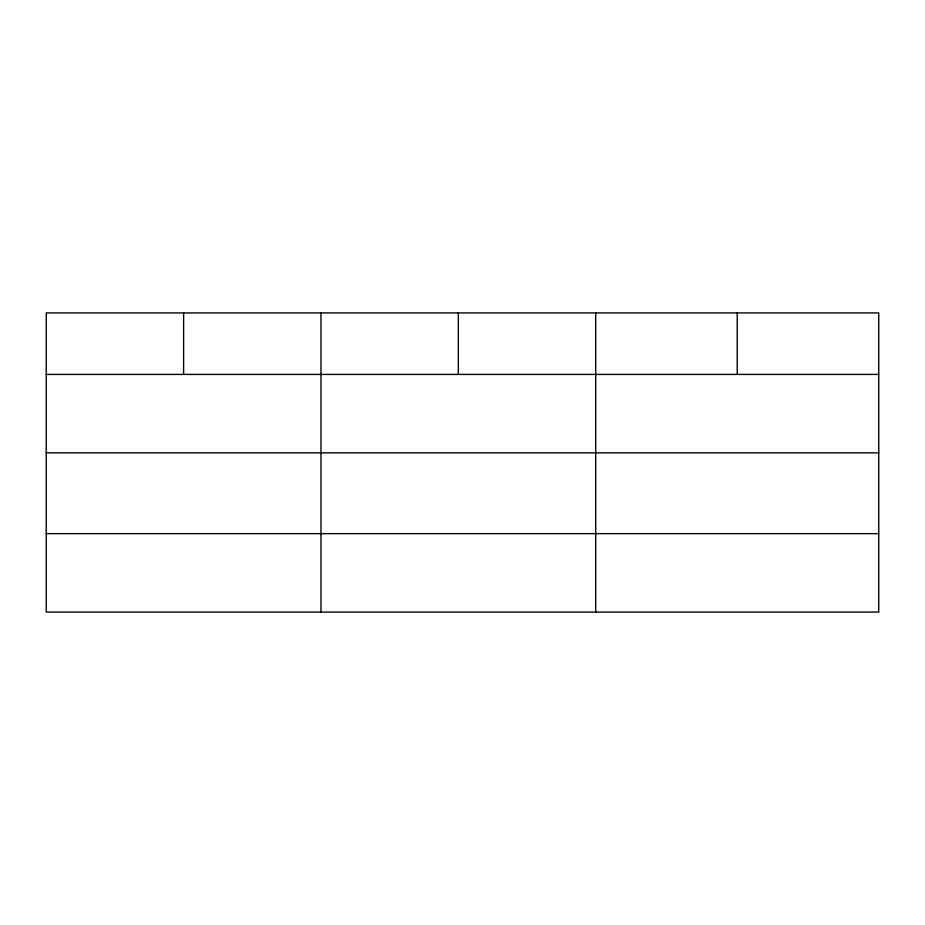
<?xml version="1.0" encoding="UTF-8"?>
<svg xmlns="http://www.w3.org/2000/svg" width="925" height="925" viewBox="0 0 925 925"><rect width="100%" height="100%" fill="white"/><g stroke="black" fill="none" stroke-linecap="round" stroke-linejoin="round"><path stroke-width="1.39" d="M878.75 452.845L878.75 312.928L46.25 312.928L46.25 612.072L878.75 612.072L878.75 452.845L46.25 452.845M46.25 374.417L878.75 374.417M46.25 533.644L878.75 533.644M737.225 312.928L737.225 374.417M595.7 312.928L595.7 612.072M458.337 312.928L458.337 374.417M320.975 312.928L320.975 612.072M183.613 312.928L183.613 374.417"/></g></svg>
